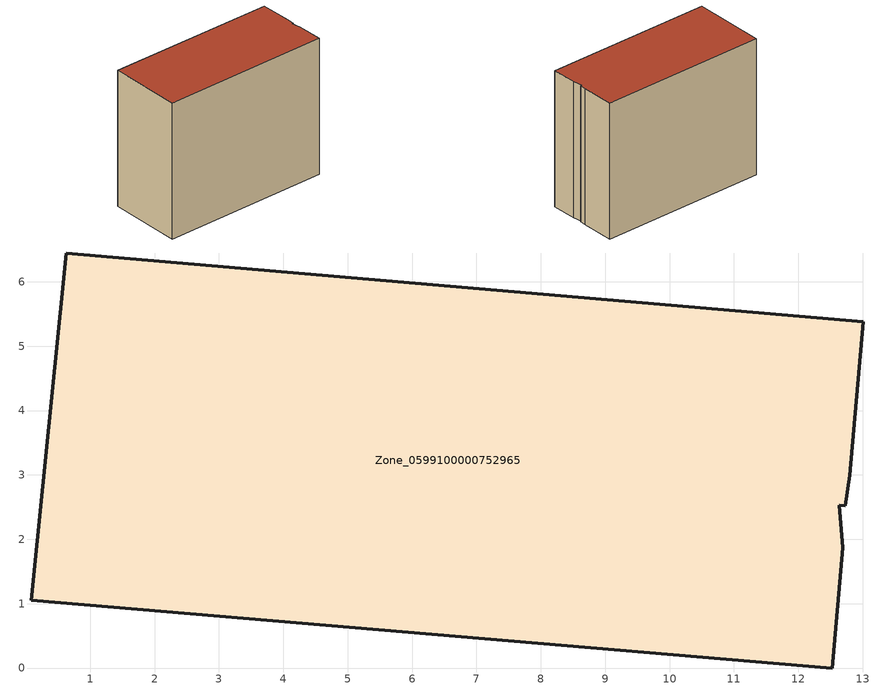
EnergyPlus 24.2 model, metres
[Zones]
Zone_0599100000752965
 floor ground (C_G): 12.64,2.53 12.69,1.87 12.53,0 0.08,1.05 0.62,6.45 13.01,5.38 12.8,2.99 12.73,2.52 z0
 wall outside (C_F): 12.69,1.87 12.64,2.53 12.73,2.52 12.8,2.99 13.01,5.38 0.62,6.45 0.08,1.05 12.53,0 12.69,1.87 z0:10.11
 roof outside (C_R): 12.64,2.53 12.73,2.52 12.8,2.99 13.01,5.38 0.62,6.45 0.08,1.05 12.53,0 12.69,1.87 z10.11
[BUILDING]
Pand.0599100000752965: North Axis=0; Terrain=City; Loads Convergence Tolerance Value=0.04; Temperature Convergence Tolerance Value=0.4; Solar Distribution=FullExterior; Maximum Number of Warmup Days=25; Minimum Number of Warmup Days=1
[Site:Location]
Rotterdam.The.Hague.AP_ZH_NLD Design_Conditions: Latitude=51.96; Longitude=4.45; Time Zone=1; Elevation=-4.5
[SITE:GROUNDTEMPERATURE:BUILDINGSURFACE]
18, 18, 18, 18, 18, 18, 18, 18, 18, 18, 18, 18
[MATERIAL] Thermal Absorptance=0.9; Solar Absorptance=0.7; Visible Absorptance=0.7
Name | Roughness | Thickness | Conductivity | Density | Specific Heat
G.TI.2006-2014 | MediumSmooth | 0.15 | 0.06 | 540 | 1210
F.TI.2006-2014 | Rough | 0.3 | 0.12 | 1920 | 840
R.TI.2006-2014 | MediumRough | 0.2 | 0.08 | 1500 | 1000
[CONSTRUCTION]
C_G: G.TI.2006-2014
C_F: F.TI.2006-2014
C_R: R.TI.2006-2014
[ZONE]
Zone_0599100000752965: Type=1; Multiplier=1; Ceiling Height=Autocalculate; Volume=Autocalculate; Floor Area=autocalculate; Part of Total Floor Area=Yes
[ZONEINFILTRATION:DESIGNFLOWRATE]
Infil_Zone_0599100000752965: Zone or ZoneList or Space or SpaceList=Zone_0599100000752965; Schedule=AlwaysOn; Design Flow Rate Calculation Method=Flow/Area; Flow Rate per Floor Area=0.0015; Constant Term Coefficient=1; Temperature Term Coefficient=0; Velocity Term Coefficient=0; Velocity Squared Term Coefficient=0
[HVACTEMPLATE:ZONE:IDEALLOADSAIRSYSTEM]
Zone_0599100000752965: Maximum Heating Supply Air Temperature=50; Minimum Cooling Supply Air Temperature=13; Maximum Heating Supply Air Humidity Ratio=0.0156; Minimum Cooling Supply Air Humidity Ratio=0.0077; Heating Limit=NoLimit; Cooling Limit=NoLimit; Dehumidification Control Type=ConstantSensibleHeatRatio; Cooling Sensible Heat Ratio=0.7; Dehumidification Setpoint=60; Humidification Control Type=None; Humidification Setpoint=30; Outdoor Air Method=None; Outdoor Air Flow Rate per Person=0.00944; Outdoor Air Flow Rate per Zone Floor Area=0; Outdoor Air Flow Rate per Zone=0; Demand Controlled Ventilation Type=None; Outdoor Air Economizer Type=NoEconomizer; Heat Recovery Type=None; Sensible Heat Recovery Effectiveness=0.7; Latent Heat Recovery Effectiveness=0.65
[ZONECONTROL:THERMOSTAT]
ThermostatControl_Zone_0599100000752965: Zone or ZoneList=Zone_0599100000752965; Control Type Schedule=DualSetpointControlType; Control 1=Thermostat_Zone_0599100000752965; Temperature Difference Between Cutout And Setpoint=0
[THERMOSTATSETPOINT:DUALSETPOINT]
Thermostat_Zone_0599100000752965: Heating Setpoint Temperature Schedule=HeatingSetpoint_Zone_0599100000752965; Cooling Setpoint Temperature Schedule=CoolingSetpoint_Zone_0599100000752965
[SCHEDULE:COMPACT]
HeatingSetpoint_Zone_0599100000752965: Through: 12/31, For: AllDays, Until: 24:00, 21
CoolingSetpoint_Zone_0599100000752965: Through: 12/31, For: AllDays, Until: 24:00, 24
DualSetpointControlType: Through: 12/31, For: AllDays, Until: 24:00, 4
AlwaysOn: Through: 12/31, For: AllDays, Until: 24:00, 1
